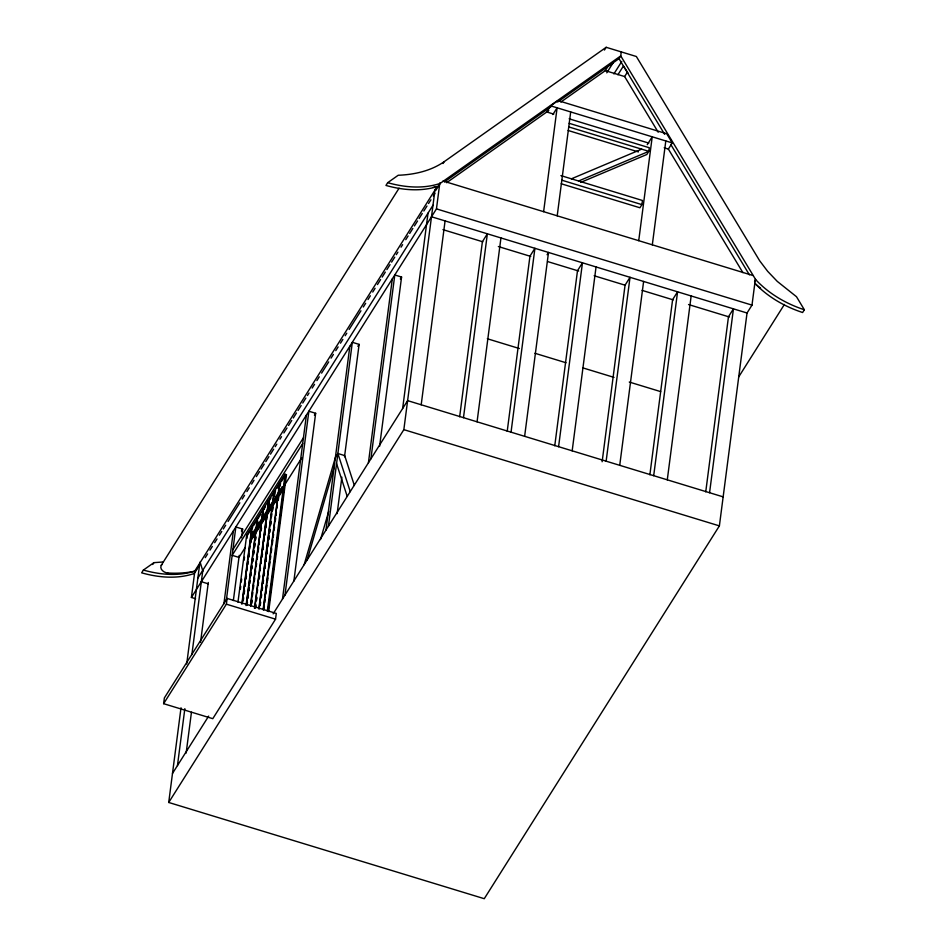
<?xml version="1.0" encoding="UTF-8"?>
<svg xmlns="http://www.w3.org/2000/svg" width="946" height="946" viewBox="0 0 946 946"><rect width="100%" height="100%" fill="white"/><g stroke="black" fill="none" stroke-linecap="round" stroke-linejoin="round"><path stroke-width="1.42" d="M251.175 537.967L251.329 538.629L251.991 537.943M251.671 538.463L251.861 539.244L283.091 489.673L281.589 489.259L250.655 538.416L251.731 534.537L281.861 487.225L282.535 487.438L282.275 489.472L252.44 537.34M163.623 703.682L164.368 697.935L227.123 598.428L276.291 613.422L275.546 619.169L212.791 718.676L163.623 703.682L226.378 604.175L227.123 598.428M195.633 598.747L191.399 597.458L194.77 571.573M755.357 279.236L751.999 305.12L747.033 312.996L719.386 525.881L484.257 898.7L168.719 802.468L181.017 707.785M186.705 664.009L199.736 563.698M177.458 765.574L184.848 708.66M191.861 654.667L202.834 570.202M186.149 753.063L191.447 712.243M200.54 642.263L208.297 582.488M223.895 603.879L233.378 530.919M226.189 601.396L235.861 526.981L242.649 529.051L241.514 537.801M233.366 600.556L239.232 555.314M237.966 602.2L246.67 535.223L251.861 526.993L252.535 527.206M240.355 589.311L240.733 586.39M241.301 582.027L241.679 579.118M244.139 560.186L244.517 557.265M246.965 538.345L247.344 535.424L252.842 526.721L252.204 526.437L242.188 603.619M241.833 604.175L251.861 526.993M243.087 600.012L243.453 597.092M243.832 594.183L244.399 589.819M244.967 585.444L245.345 582.535M245.913 578.172L246.291 575.251M246.859 570.887L247.237 567.978M248.751 556.331L249.129 553.41M249.697 549.047L250.075 546.138M250.454 543.217L251.021 538.853M251.589 534.478L251.967 531.569M243.24 600.911L243.619 597.99M244.186 593.627L244.565 590.718M245.132 586.343L245.511 583.434M246.078 579.07L246.457 576.149M247.97 564.502L248.349 561.593M248.916 557.229L249.295 554.309M250.808 542.661L251.187 539.752M251.754 535.377L252.133 532.468M246.055 605.582L255.503 532.775M255.881 529.866L257.395 518.207L258.081 518.42M246.398 605.026L257.75 517.651L262.941 509.433L263.615 509.634M246.918 604.328L247.296 601.42M247.675 598.511L248.242 594.135M248.621 591.226L248.999 588.317M250.702 575.203L251.08 572.295M251.459 569.386L251.837 566.477M252.405 562.101L252.783 559.192M253.54 553.363L253.918 550.454M254.297 547.545L254.864 543.17M255.243 540.261L255.621 537.352M257.135 525.704L257.702 521.329M247.083 605.227L247.462 602.318M248.029 597.955L248.408 595.034M248.975 590.671L249.354 587.762M249.921 583.386L250.3 580.477M250.867 576.102L251.246 573.193M251.813 568.83L252.192 565.921M252.748 561.546L253.126 558.637M253.694 554.261L254.072 551.352M254.64 546.989L255.018 544.068M255.586 539.705L255.964 536.796M257.478 525.148L257.856 522.227M250.454 605.535L261.049 523.989M261.427 521.08L262.941 509.433M250.619 606.433L261.392 523.434M261.77 520.525L263.284 508.877L268.475 500.647L269.149 500.86L268.581 505.223M251.506 602.827L251.884 599.918M252.452 595.554L252.83 592.634M253.398 588.27L253.776 585.361M254.344 580.986L254.722 578.077M255.29 573.702L255.668 570.793M256.236 566.429L256.614 563.509M257.182 559.145L257.56 556.236M258.128 551.861L258.696 547.498M259.074 544.589L259.452 541.668M260.02 537.304L260.398 534.395M260.966 530.02L261.344 527.111M262.858 515.464L263.236 512.555M251.671 603.725L252.05 600.816M261.131 530.919L261.51 528.01M254.474 608.396L268.475 500.647M254.829 607.84L266.938 514.648M267.316 511.739L268.83 500.091L274.009 491.861L274.695 492.074L274.316 494.983M255.349 607.155L255.727 604.246M256.295 599.87L256.673 596.961M257.241 592.586L257.619 589.677M258.187 585.314L258.565 582.393M259.133 578.03L259.511 575.121M260.079 570.745L260.457 567.837M261.025 563.473L261.403 560.552M261.971 556.189L262.349 553.28M262.917 548.905L263.295 545.996M263.863 541.62L264.241 538.712M264.809 534.348L265.187 531.439M265.743 527.064L266.122 524.155M266.689 519.78L267.257 515.416M255.515 608.053L255.893 605.144M256.461 600.769L256.839 597.86M259.287 578.928L259.665 576.019M262.125 557.088L262.503 554.179M263.071 549.803L263.449 546.894M264.963 535.247L265.341 532.338M265.909 527.963L266.287 525.054M268.747 506.122L269.125 503.213M258.885 608.361L274.009 491.861M259.05 609.259L274.364 491.305L279.555 483.087L280.229 483.288L279.85 486.197M259.937 605.653L260.316 602.732M261.072 596.914L261.451 594.005M262.018 589.63L262.397 586.721M262.775 583.812L263.154 580.891M263.91 575.073L264.289 572.164M264.856 567.789L265.235 564.88M265.613 561.971L266.181 557.596M266.748 553.233L267.127 550.312M267.694 545.948L268.073 543.039M268.451 540.119L269.019 535.755M269.397 532.846L269.776 529.926M270.532 524.108L270.911 521.199M271.478 516.823L271.857 513.915M272.235 511.006L272.803 506.63M273.37 502.267L273.749 499.358M260.292 605.097L260.67 602.176M261.238 597.813L261.616 594.904M262.184 590.529L262.562 587.62M263.13 583.256L263.508 580.336M264.076 575.972L264.454 573.063M265.022 568.688L265.4 565.779M265.968 561.404L266.346 558.495M266.914 554.131L267.292 551.211M267.86 546.847L268.238 543.938M268.806 539.563L269.184 536.654M269.752 532.291L270.13 529.37M270.698 525.006L271.076 522.097M272.59 510.45L272.968 507.529M274.482 495.881L274.86 492.972M263.094 609.768L279.555 483.087M263.449 609.212L279.898 482.519L285.089 474.301L286.449 474.715L268.676 611.589M263.78 609.969L264.159 607.06M264.726 602.697L265.105 599.776M265.861 593.958L266.24 591.037M266.618 588.128L266.997 585.219M267.564 580.844L267.943 577.935M269.456 566.287L270.024 561.924M270.402 559.003L270.781 556.094M271.348 551.731L271.715 548.81M272.282 544.447L272.85 540.083M273.228 537.162L273.607 534.254M274.174 529.89L274.553 526.969M275.31 521.151L275.688 518.231M276.066 515.322L276.445 512.413M277.012 508.037L277.391 505.129M278.904 493.481L279.472 489.117M278.313 500.209L278.692 497.289M279.259 492.925L279.638 490.016M280.205 485.641L280.584 482.732L279.898 482.519M281.589 489.259L281.861 487.225M267.316 611.175L285.089 474.301M267.99 611.388L285.775 474.502L281.329 481.561M282.499 599.019L306.386 415.152M284.983 595.081L308.869 411.214L315.657 413.284L293.863 581.104M325.956 530.115L349.843 346.236M328.439 526.177L352.326 342.31L359.113 344.379L344.521 456.741M337.131 513.654L341.873 477.174M368.42 462.783L392.306 278.904M370.903 458.845L394.789 274.967L401.577 277.048L379.594 446.323M402.641 408.506L428.018 213.134M168.719 802.468L403.847 429.65L435.042 189.448M191.399 597.458L436.461 208.889L439.819 183.004M421.195 404.77L445.081 220.903M459.65 416.784L482.401 241.679L487.367 233.804L463.481 417.671M477.068 421.81L500.954 237.943M507.21 431.293L529.949 256.177L534.916 248.301L511.041 432.168M543.619 211.668L557.111 107.809L552.854 114.549M524.628 436.319L548.503 252.452L547.084 254.699M557.206 215.818L570.698 111.947M554.758 445.791L577.498 270.686L582.464 262.811L558.589 446.678M621.262 51.9L620.742 55.909L619.003 58.664L557.608 102.014M572.176 450.816L596.051 266.949M602.129 461.754L625.058 285.184L630.024 277.308L606.138 461.175M561.203 183.761L639.922 207.765L641.908 204.62L642.44 200.481L560.919 175.613M638.727 240.674L652.22 136.803L647.253 144.679M619.725 465.326L643.611 281.447M652.314 244.825L665.807 140.954M649.867 474.797L672.606 299.681L677.573 291.806L653.698 475.684M667.285 479.823L691.159 295.956M705.74 491.837L728.479 316.721L733.446 308.845L709.571 492.712M251.34 537.222L251.175 539.043L252.405 537.186M304.151 564.679L335.392 457.45L337.876 453.512L344.675 455.582L354.383 485.511M307.178 559.89L334.08 467.525M320.493 539.575L328.652 511.585M251.187 537.387L251.967 535.318M399.07 188.195L161.234 565.33C159.271 569.279 164.202 572.862 167.797 573.016M252.003 535.483L253.221 533.71M162.854 561.995L153.902 562.657L143.39 570.071L141.652 572.838C158.609 577.616 177.162 579.248 194.119 573.56L198.494 566.619M754.742 283.209C767.797 296.926 784.695 306.646 802.61 312.511L804.348 309.756L796.497 296.725L777.281 281.4L767.655 271.313L759.685 260.8L636.351 56.5L606.173 47.3L444.171 161.695C430.785 171.013 414.289 174.643 398.207 175.258L387.694 182.684L385.956 185.44C402.925 190.217 421.467 191.861 438.424 186.173M152.744 564.49L153.902 562.657M443.012 163.54L444.171 161.695M167.785 572.98A104.604 80.363 32.2 0 0 194.675 571.207L437.229 186.539A104.604 80.363 32.2 0 1 433.008 187.355M435.787 190.359L440.162 183.418L620.742 55.909L755.7 279.649C768.873 293.768 786.079 303.772 804.348 309.756M205.235 557.643L207.6 553.907M209.953 550.158L212.318 546.421M214.671 542.685L217.036 538.936M219.389 535.2L221.754 531.463M223.327 528.968L225.68 525.219M228.045 521.483L239.835 502.775M242.2 499.039L244.553 495.302M246.918 491.553L249.271 487.817M251.636 484.08L253.989 480.332M256.354 476.595L259.5 471.605M261.072 469.11L264.218 464.119M265.791 461.636L268.936 456.646M270.509 454.151L273.654 449.161M275.227 446.666L276.8 444.171M279.945 439.192L281.518 436.697M283.871 432.949L287.016 427.97M288.589 425.475L291.735 420.485M293.307 417.99L296.453 413M298.025 410.505L301.171 405.527M302.744 403.031L305.889 398.041M307.462 395.546L309.035 393.051M312.18 388.061L314.545 384.324M316.898 380.588L319.263 376.839M321.616 373.102L328.7 361.88M331.053 358.144L333.418 354.395M335.771 350.659L338.136 346.922M340.489 343.173L342.854 339.437M345.207 335.7L346.78 333.205M349.145 329.456L360.934 310.761M363.299 307.012L365.653 303.276M368.018 299.539L370.371 295.791M372.736 292.054L375.089 288.317M377.454 284.569L380.599 279.59M382.172 277.095L385.318 272.105M386.89 269.61L390.036 264.62M391.609 262.125L394.754 257.146M396.327 254.651L397.899 252.156M401.045 247.166L402.618 244.671M405.763 239.681L408.116 235.944M409.689 233.449L412.834 228.459M414.407 225.964L417.553 220.986M419.125 218.491L422.271 213.5M423.843 211.005L426.989 206.015M428.562 203.52L430.927 199.783M433.28 196.047L434.853 193.552M197.868 578.077L432.984 205.258M241.407 531.013L242.649 529.051M314.415 415.247L315.657 413.284M357.872 346.342L359.113 344.379M400.335 279.011L401.577 277.048M232.917 549.579L303.441 437.762M302.696 443.508L232.172 555.337L238.971 557.407L245.239 547.462M252.204 526.437L257.395 518.207M253.634 525.468L255.858 521.944M258.329 518.018L260.682 514.293M262.137 511.987L265.448 506.725M267.671 503.201L270.982 497.951M272.436 495.645L275.582 490.667M277.143 488.183L280.276 483.205M284.876 477.198L286.449 474.715M256.319 528.779L280.418 490.572M255.444 530.399L261.64 520.572M263.189 518.124L266.275 513.217M267.824 510.757L270.923 505.85M272.472 503.39L275.57 498.483M277.119 496.035L282.535 487.438M284.415 485.345L301.656 458.006M664.187 147.801L668.373 149.078L672.263 142.917L666.729 133.764L558.045 100.619L550.655 105.834L546.764 111.983L553.753 114.123M604.435 50.055L606.173 47.3M560.812 102.073L605.298 70.654L607.935 66.468M606.776 72.83L613.079 62.85A3085.32 2370.156 32.2 0 0 606.93 66.764M172.491 773.45L208.664 716.098M273.146 613.848L407.608 400.631L723.146 496.863M613.895 73.93L621.77 61.443M617.915 74.746L623.438 66.007A3085.32 2370.156 32.2 0 1 627.943 72.948M658.215 132.227L624.632 76.555L627.269 72.369M754.541 281.482L755.7 279.649M738.731 376.875L784.4 304.446M252.405 534.75L253.126 534.076L252.44 533.875M161.234 565.33L161.979 564.585M444.431 181.928L551.589 106.259M446.607 182.72L548.798 110.564M194.663 571.171L196.744 569.752M571.408 178.818L641.66 149.161M578.585 181.005L648.826 151.348L646.839 154.494L580.643 182.436M440.162 183.418C423.205 189.094 404.663 187.462 387.694 182.684M195.857 570.805C178.9 576.492 160.347 574.849 143.39 570.071M605.298 70.654L624.632 76.555M550.655 105.834L672.263 142.917M569.137 118.806L648.802 143.106M569.173 123.311L649.287 147.742L648.826 151.336L568.712 126.906M568.132 130.489L638.408 151.916M561.794 180.189L641.908 204.62M443.012 180.993L752.921 275.499M436.461 208.889L751.999 305.12M431.494 216.764L747.033 312.996M442.941 229.642L482.874 241.821M498.365 246.551L530.765 256.425M547.545 261.545L578.656 271.029M594.159 275.759L625.294 285.254M642.05 290.363L673.351 299.906M688.534 304.541L729.39 317.005M487.32 338.751L519.366 348.53M534.916 353.272L566.027 362.756M582.902 367.899L614.037 377.395M629.279 382.042L660.675 391.62M403.847 429.65L719.386 525.881M283.433 487.072L282.748 486.871L282.416 489.472L252.878 536.299L253.552 536.512M274.364 491.305L275.038 491.518M263.284 508.877L263.969 509.078M257.75 517.651L258.424 517.864M252.18 535.897L252.854 536.11M246.67 535.223L247.344 535.424M201.332 581.707L208.38 583.859M226.378 604.175L275.546 619.169M619.003 58.664L664.671 134.367M670.773 144.49L749.386 274.813M668.136 148.676L742.929 272.673M337.876 453.512L350.245 491.601M336.563 463.587L347.217 496.39M200.091 562.019L202.905 571.242M760.584 288.234A104.604 80.363 32.2 0 1 754.955 283.457"/></g></svg>
